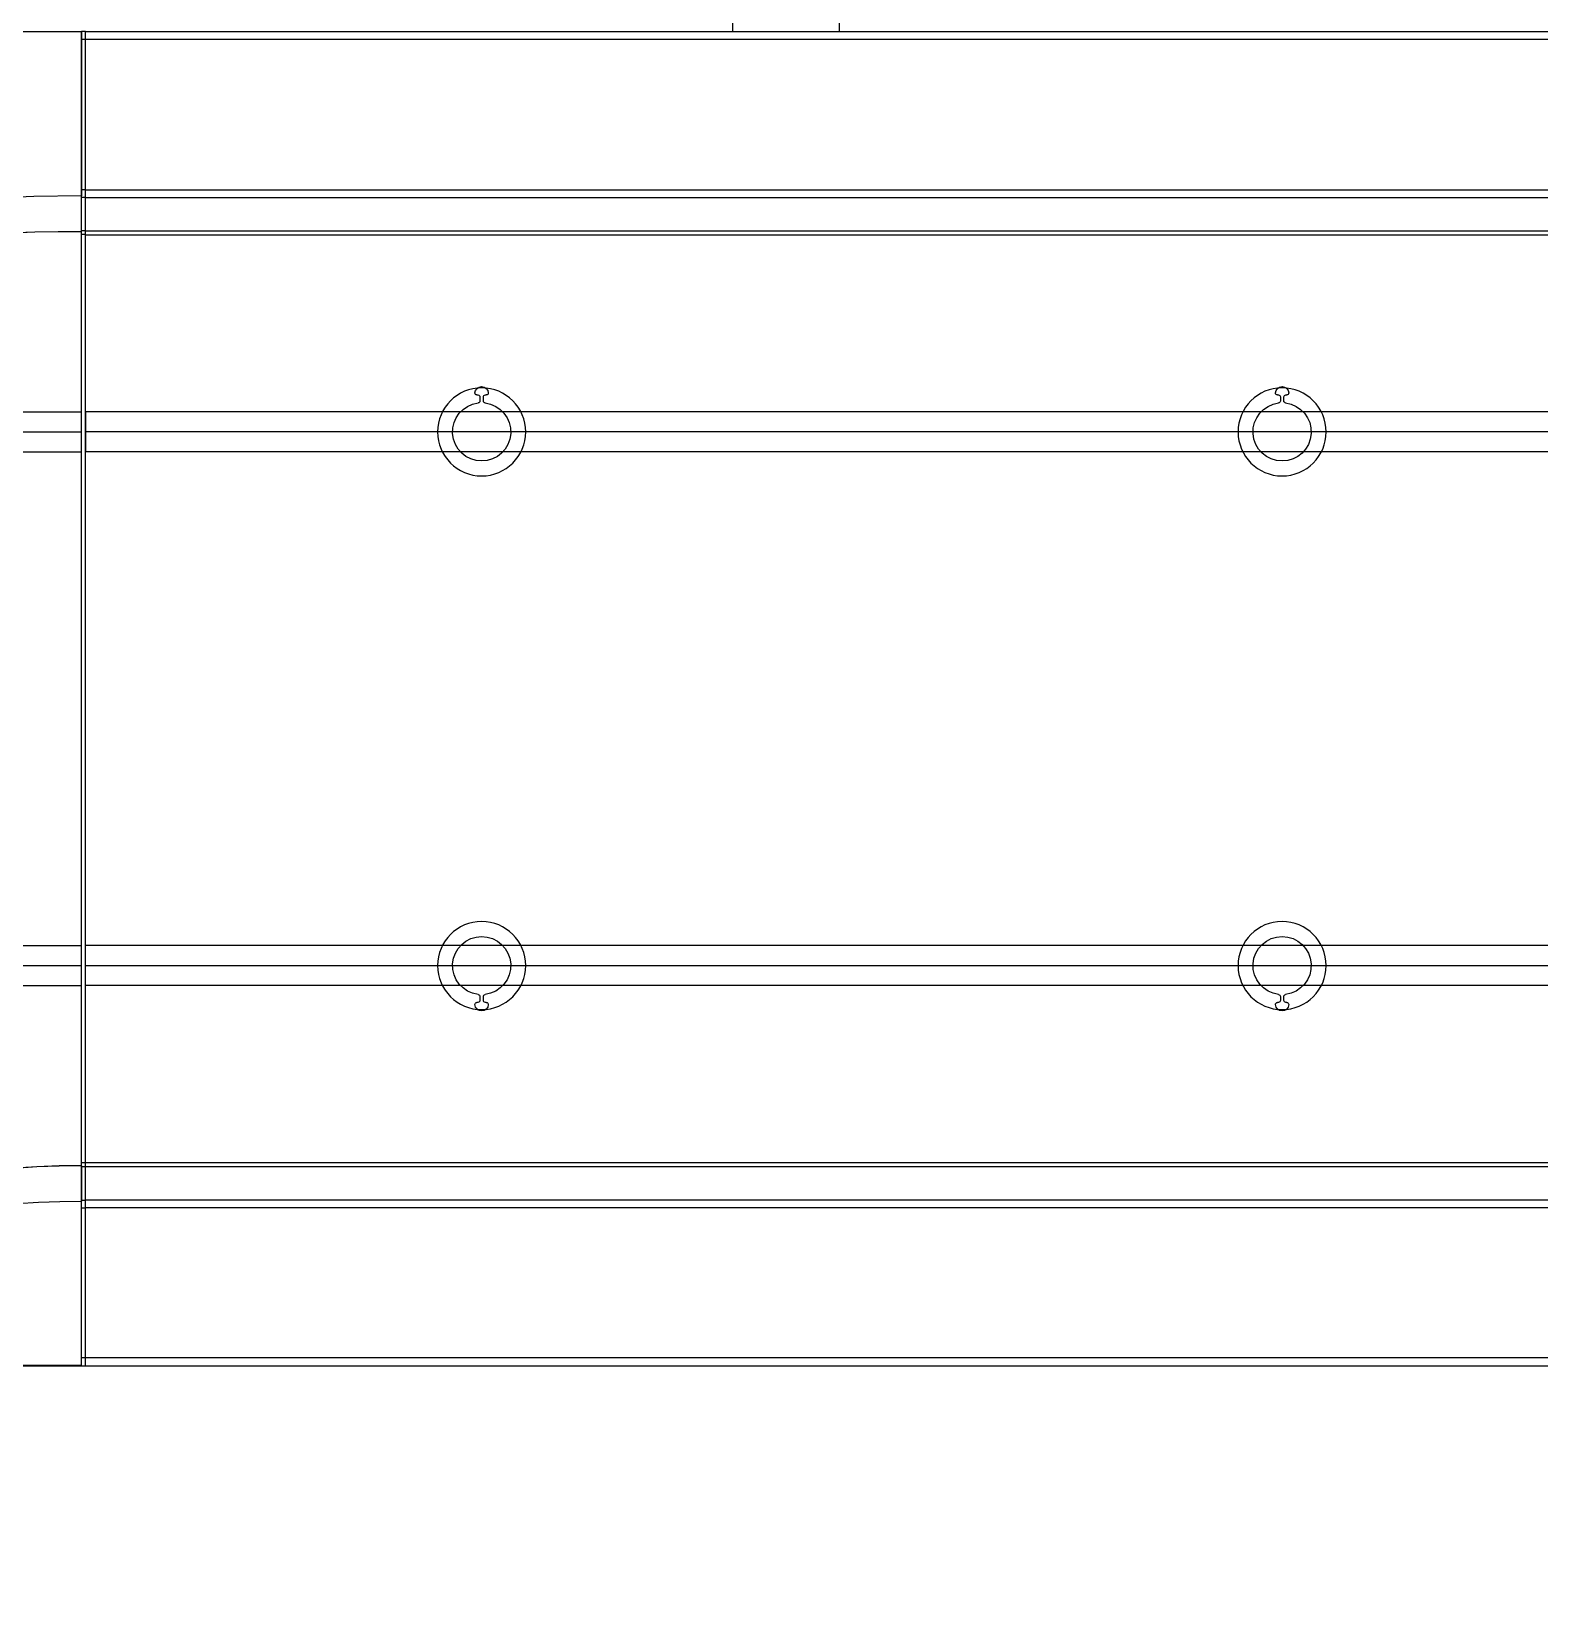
# Model space of a CAD drawing. Extents: x -12047294 to -5625356, y -1456591 to -622873.
# Drawn here: x -6042405 to -6041840, y -726166 to -725574 of the extents above; entities that cross this region are included whole.
import ezdxf

# ---------------------------------------------------------------- set-up
doc = ezdxf.new("R2010")
doc.units = 0
doc.header["$LTSCALE"] = 10
doc.header["$MEASUREMENT"] = 0
for name, color, linetype in [('03__ASM_ALL_CURVES', 7, 'Continuous'), ('06__ASM_ALL_SURFS', 7, 'Continuous'), ('COSMETICS', 7, 'Continuous'), ('EQUIP', 1, 'Continuous'), ('ROUNDS', 7, 'Continuous'), ('洗碗间-设备', 1, 'Continuous')]:
    doc.layers.add(name, color=color, linetype=linetype)

# ---------------------------------------------------------------- blocks, each defined once
blk = doc.blocks.new('bgsink')
at = {"layer": 'EQUIP'}
for p, q in [((0, 0), (0, -760)), ((0, 0), (1200, 0)), ((0, -40), (1200, -40))]:
    blk.add_line(p, q, dxfattribs=at)
blk = doc.blocks.new('LXX17063732')
blk.add_blockref('bgsink', (-575, 420))
blk = doc.blocks.new('A$C478F30CC')
at = {"color": 3, "linetype": 'Continuous'}
for p, q in [((-724.9, 607.5), (-724.9, -140.9)), ((-724.9, 607.5), (-663.4, 607.5)), ((-225, 498.12), (-225, 607.5))]:
    blk.add_line(p, q, dxfattribs=at)
at = {"color": 7, "linetype": 'Continuous'}
for p, q in [((-650.05, 607.5), (-663.4, 607.5)), ((-300, 607.5), (-650, 607.5)), ((-299.95, 607.5), (-286.66, 607.5)), ((-225.1, 607.5), (-286.6, 607.5)), ((-225.1, 607.5), (-225.1, 497.5))]:
    blk.add_line(p, q, dxfattribs=at)
at = {"color": 3, "linetype": 'Continuous'}
blk.add_arc((25, 607.5), 688.4, 180, 270, dxfattribs=at)
at = {"color": 7, "linetype": 'Continuous'}
for radius in [675.05, 675, 325, 324.95, 311.6]:
    blk.add_arc((25, 607.5), radius, 180, 270, dxfattribs=at)
at = {"layer": '03__ASM_ALL_CURVES', "color": 4, "linetype": 'Continuous'}
for p, q in [((-575, 557.5), (-575, 607.5)), ((-375, 557.5), (-375, 607.5))]:
    blk.add_line(p, q, dxfattribs=at)
at = {"layer": '06__ASM_ALL_SURFS', "color": 6, "linetype": 'Continuous'}
for p, q in [((-582.5, 557.5), (-582.5, 607.5)), ((-567.5, 557.5), (-567.5, 607.5)), ((-382.5, 557.5), (-382.5, 607.5)), ((-367.5, 557.5), (-367.5, 607.5))]:
    blk.add_line(p, q, dxfattribs=at)
at = {"layer": '06__ASM_ALL_SURFS', "color": 7, "linetype": 'Continuous'}
for p, q in [((-567.5, 607.5), (-582.5, 607.5)), ((-367.5, 607.5), (-382.5, 607.5))]:
    blk.add_line(p, q, dxfattribs=at)
blk = doc.blocks.new('A$C4BD25D8E')
at = {"color": 9, "linetype": 'Continuous'}
for p, q in [((-1537.9, 339.5), (262.1, 339.5)), ((260.6, 283.2), (-1536.4, 283.2)), ((260.6, 280.3), (-1536.4, 280.3)), ((260.6, 267.8), (-1536.4, 267.8)), ((260.6, 266.35), (-1536.4, 266.35)), ((260.6, -81.35), (-1536.4, -81.35)), ((260.6, -82.8), (-1536.4, -82.8)), ((260.6, -95.3), (-1536.4, -95.3)), ((260.6, -98.2), (-1536.4, -98.2)), ((-1537.9, -154.5), (262.1, -154.5))]:
    blk.add_line(p, q, dxfattribs=at)
at = {"color": 3, "linetype": 'Continuous'}
for p, q in [((260.6, 342.5), (-1536.4, 342.5)), ((260.6, -157.5), (260.6, 342.5)), ((-189.3, 206.32), (-189.65, 206.32)), ((-188.55, 204.07), (-188.55, 205.57)), ((-187.25, 205.57), (-187.25, 204.07)), ((-186.15, 206.32), (-186.5, 206.32)), ((110.7, 206.32), (110.35, 206.32)), ((111.45, 204.07), (111.45, 205.57)), ((112.75, 205.57), (112.75, 204.07)), ((113.85, 206.32), (113.5, 206.32)), ((-189.65, -21.32), (-189.3, -21.32)), ((-188.55, -20.57), (-188.55, -19.07)), ((-187.25, -19.07), (-187.25, -20.57)), ((-186.5, -21.32), (-186.15, -21.32)), ((110.35, -21.32), (110.7, -21.32)), ((111.45, -20.57), (111.45, -19.07)), ((112.75, -19.07), (112.75, -20.57)), ((113.5, -21.32), (113.85, -21.32)), ((260.6, -157.5), (-1536.4, -157.5))]:
    blk.add_line(p, q, dxfattribs=at)
at = {"color": 7, "linetype": 'Continuous'}
for p, q in [((260.6, 342.5), (262.1, 342.5)), ((262.1, 339.5), (262.1, 342.5)), ((262.1, -157.5), (260.6, -157.5)), ((262.1, -157.5), (262.1, -154.5))]:
    blk.add_line(p, q, dxfattribs=at)
at = {"color": 3, "linetype": 'Continuous'}
for centre, radius, start, end in [((-187.9, 207), 2.5, 2.16138, 177.83862), ((112.1, 207), 2.5, 2.16138, 177.83862), ((-187.9, 192.5), 10.9, 96.90201, 83.09799), ((-189.65, 207.07), 0.75, 177.83862, 270), ((-189.3, 205.57), 0.75, 0, 90), ((-189.3, 204.07), 0.75, 276.90201, 0), ((-186.5, 205.57), 0.75, 90, 180), ((-186.5, 204.07), 0.75, 180, 263.09799), ((-186.15, 207.07), 0.75, 270, 2.16138), ((112.1, 192.5), 10.9, 96.90201, 83.09799), ((110.35, 207.07), 0.75, 177.83862, 270), ((110.7, 205.57), 0.75, 0, 90), ((110.7, 204.07), 0.75, 276.90201, 0), ((113.5, 205.57), 0.75, 90, 180), ((113.5, 204.07), 0.75, 180, 263.09799), ((113.85, 207.07), 0.75, 270, 2.16138), ((-187.9, -7.5), 10.9, 276.90201, 263.09799), ((112.1, -7.5), 10.9, 276.90201, 263.09799), ((-189.65, -22.07), 0.75, 90, 182.16138), ((-187.9, -22), 2.5, 182.16138, 357.83862), ((-189.3, -20.57), 0.75, 270, 0), ((-189.3, -19.07), 0.75, 0, 83.09799), ((-186.5, -19.07), 0.75, 96.90201, 180), ((-186.5, -20.57), 0.75, 180, 270), ((-186.15, -22.07), 0.75, 357.83862, 90), ((110.35, -22.07), 0.75, 90, 182.16138), ((112.1, -22), 2.5, 182.16138, 357.83862), ((110.7, -20.57), 0.75, 270, 0), ((110.7, -19.07), 0.75, 0, 83.09799), ((113.5, -19.07), 0.75, 96.90201, 180), ((113.5, -20.57), 0.75, 180, 270), ((113.85, -22.07), 0.75, 357.83862, 90)]:
    blk.add_arc(centre, radius, start, end, dxfattribs=at)
at = {"layer": '03__ASM_ALL_CURVES', "color": 4, "linetype": 'Continuous'}
for p, q in [((-1536.4, 192.5), (260.6, 192.5)), ((260.6, -7.5), (-1536.4, -7.5))]:
    blk.add_line(p, q, dxfattribs=at)
at = {"layer": '06__ASM_ALL_SURFS', "color": 6, "linetype": 'Continuous'}
for p, q in [((-1536.4, 200), (260.6, 200)), ((-1536.4, 185), (260.6, 185)), ((-1536.4, 0), (260.6, 0)), ((-1536.4, -15), (260.6, -15))]:
    blk.add_line(p, q, dxfattribs=at)
at = {"layer": '06__ASM_ALL_SURFS', "color": 7, "linetype": 'Continuous'}
for p, q in [((260.6, 200), (260.6, 185)), ((260.6, -15), (260.6, 0))]:
    blk.add_line(p, q, dxfattribs=at)
at = {"layer": 'COSMETICS', "color": 7, "linetype": 'Continuous'}
for centre in [(-187.9, 192.5), (112.1, 192.5), (-187.9, -7.5), (112.1, -7.5)]:
    blk.add_circle(centre, 16.5, dxfattribs=at)
at = {"layer": 'ROUNDS', "color": 3, "linetype": 'Continuous'}
for p, q in [((260.6, 280.81), (260.6, 339.5)), ((260.6, -82.8), (260.6, 267.8)), ((260.6, -154.5), (260.6, -95.81))]:
    blk.add_line(p, q, dxfattribs=at)
at = {"layer": 'ROUNDS', "color": 7, "linetype": 'Continuous'}
blk.add_line((262.1, -154.5), (262.1, 339.5), dxfattribs=at)
at = {"layer": 'ROUNDS', "color": 9, "linetype": 'Continuous'}
for p, q in [((262.1, 283.3), (260.6, 283.3)), ((262.1, 280.4), (260.6, 280.4)), ((260.6, 267.9), (262.1, 267.9)), ((260.6, 266.45), (262.1, 266.45)), ((260.6, -81.45), (262.1, -81.45)), ((260.6, -82.9), (262.1, -82.9)), ((262.1, -95.4), (260.6, -95.4)), ((262.1, -98.3), (260.6, -98.3))]:
    blk.add_line(p, q, dxfattribs=at)

msp = doc.modelspace()

# ---------------------------------------------------------------- block references
at = {"layer": 'EQUIP', "xscale": 0.8333333333139306, "rotation": 90}
msp.add_blockref('LXX17063732', (-6041722.15, -725094.37), dxfattribs=at)
at = {"layer": '洗碗间-设备', "rotation": 270}
msp.add_blockref('A$C478F30CC', (-6042993.75, -726298.54), dxfattribs=at)
at = {"layer": '洗碗间-设备', "xscale": -1}
msp.add_blockref('A$C4BD25D8E', (-6042124.15, -725916.04), dxfattribs=at)

doc.saveas('drawing.dxf')
